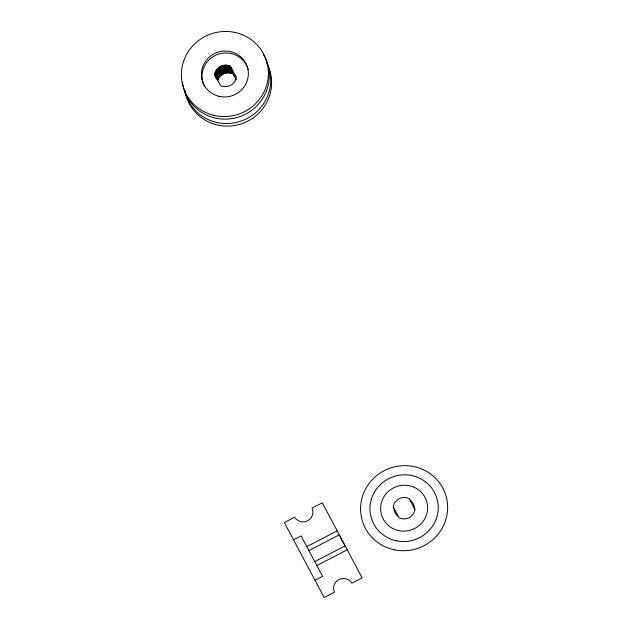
<?xml version="1.0" encoding="UTF-8"?>
<svg xmlns="http://www.w3.org/2000/svg" width="629" height="629" viewBox="0 0 629 629"><rect width="100%" height="100%" fill="white"/><g stroke="black" fill="none" stroke-linecap="round" stroke-linejoin="round"><path stroke-width="0.94" d="M214.646 74.529C215.519 67.382 224.199 62.955 230.536 66.273L236.394 77.304C235.521 84.451 226.849 88.878 220.504 85.56L214.646 74.529L215.778 77.917M236.127 79.624A38.102 1.447 62.6 0 0 234.468 76.51L233.076 73.915C227.289 70.928 219.427 74.246 217.579 80.504L215.039 72.862M293.523 539.816L301.11 535.877L322.583 576.321L314.995 580.268M306.818 546.632L337.183 530.86M308.918 550.587L339.283 534.815M314.775 561.618L345.14 545.846M316.874 565.573L347.239 549.801M344.433 544.51L343.599 543.283A38.102 37.032 -18.4 0 1 340.541 537.528L339.998 536.152M230.536 66.273L233.076 73.915M229.75 65.927L232.29 73.569M228.932 65.652L231.48 73.286M228.099 65.432L230.639 73.074M227.25 65.282L229.789 72.917M226.385 65.196L228.925 72.83M225.52 65.172L228.06 72.815M224.647 65.219L227.187 72.862M223.782 65.337L226.33 72.98M222.933 65.518L225.473 73.161M222.1 65.77L224.639 73.404M221.282 66.076L223.822 73.719M220.496 66.446L223.036 74.088M219.741 66.878L222.281 74.521M219.018 67.366L221.557 75.008M218.342 67.908L220.881 75.543M217.705 68.498L220.244 76.133M217.115 69.135L219.663 76.769M216.588 69.811L219.128 77.453M216.109 70.527L218.648 78.169M215.692 71.281L218.232 78.924M215.33 72.06L217.87 79.702M214.811 73.687L216.502 78.782M267.128 64.119A43.66 42.434 -18.4 0 1 240.789 124.039A43.66 42.434 -18.4 0 1 184.926 90.041M263.339 54.503A43.66 42.434 -18.4 0 1 239.578 116.703A43.66 42.434 -18.4 0 1 182.512 82.32M266.271 61.54A43.66 42.434 -18.4 0 1 241.041 121.09A43.66 42.434 -18.4 0 1 184.446 89.703M233.791 75.252A10.19 9.907 -18.4 0 1 235.553 76.714M204.645 86.755A23.54 22.88 -18.4 0 1 217.076 54.652A23.54 22.88 -18.4 0 1 248.203 69.622M409.833 499.89A10.19 9.907 -18.4 0 1 414.267 508.24M398.377 516.488A10.19 9.907 -18.4 0 1 393.943 508.138M294.6 517.211L284.347 522.534L324.171 597.55L334.424 592.227A9.844 9.569 -18.4 0 1 338.85 579.608A9.844 9.569 -18.4 0 1 351.87 583.162L362.123 577.839L322.3 502.823L312.047 508.153A9.844 9.569 -18.4 0 1 307.62 520.773A9.844 9.569 -18.4 0 1 294.6 517.211M414.983 509.576L409.125 498.545A11.023 10.709 -18.4 0 0 393.235 506.801L399.093 517.832A11.023 10.709 -18.4 0 0 414.983 509.576M396.27 540.798A34.241 33.282 -18.4 0 0 436.809 498.034A34.241 33.282 -18.4 0 0 379.24 485.73A34.241 33.282 -18.4 0 0 396.27 540.798M213.577 115.28A43.66 42.434 -18.4 0 0 266.948 62.334A43.66 42.434 -18.4 0 0 194.133 44.4A43.66 42.434 -18.4 0 0 213.577 115.28M218.79 96.261A23.54 22.88 -18.4 0 0 247.567 67.712A23.54 22.88 -18.4 0 0 208.301 58.041A23.54 22.88 -18.4 0 0 218.79 96.261M398.723 530.609A23.54 22.88 -18.4 0 0 426.588 501.211A23.54 22.88 -18.4 0 0 387.016 492.751A23.54 22.88 -18.4 0 0 398.723 530.609M394.116 549.77A43.66 42.434 -18.4 0 0 445.804 495.243A43.66 42.434 -18.4 0 0 372.407 479.55A43.66 42.434 -18.4 0 0 394.116 549.77"/></g></svg>
